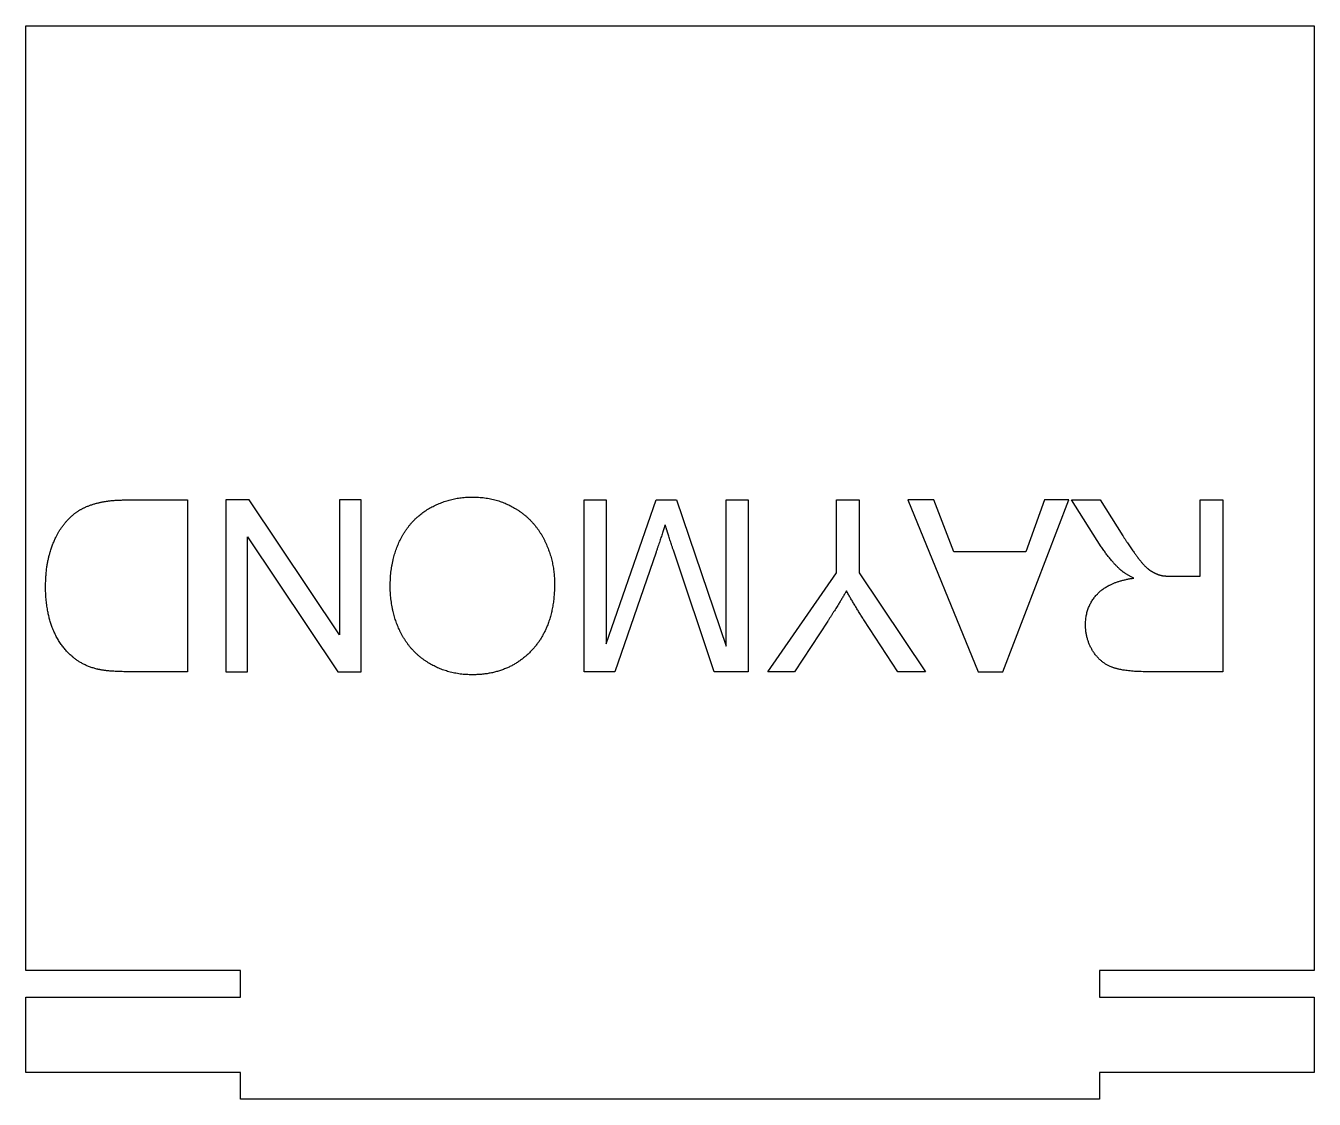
# Model space of a CAD drawing. Header units: millimetres. Extents: x -60 to 0, y -50 to 0.
import ezdxf

# ---------------------------------------------------------------- set-up
doc = ezdxf.new("R2010")
doc.units = ezdxf.units.MM
doc.layers.get('0').update_dxf_attribs({"linetype": 'CONTINUOUS'})

msp = doc.modelspace()

# ---------------------------------------------------------------- linework, layer by layer
for p, q in [((-55.35, -22.087), (-52.463, -22.087)), ((-52.463, -22.087), (-52.463, -30.087)), ((-33.991, -30.087), (-33.991, -22.087)), ((-33.991, -22.087), (-32.97, -22.087)), ((-32.97, -22.087), (-32.97, -28.783)), ((-32.97, -28.783), (-30.646, -22.087)), ((-30.646, -22.087), (-29.691, -22.087)), ((-29.691, -22.087), (-27.377, -28.897)), ((-27.377, -28.897), (-27.377, -22.087)), ((-27.377, -22.087), (-26.357, -22.087)), ((-26.357, -22.087), (-26.357, -30.087)), ((-22.247, -25.476), (-22.247, -22.087)), ((-22.247, -22.087), (-21.189, -22.087)), ((-21.189, -22.087), (-21.189, -25.476)), ((-9.915, -24.264), (-11.306, -22.087)), ((-11.306, -22.087), (-9.975, -22.087)), ((-9.975, -22.087), (-8.916, -23.751)), ((-5.314, -25.64), (-5.314, -22.087)), ((-5.314, -22.087), (-4.256, -22.087)), ((-4.256, -22.087), (-4.256, -30.087)), ((-30.651, -24.521), (-32.567, -30.087)), ((-27.95, -30.087), (-29.844, -24.423)), ((-25.44, -30.087), (-22.247, -25.476)), ((-21.189, -25.476), (-18.106, -30.087)), ((-6.542, -25.64), (-5.314, -25.64)), ((-22.657, -27.735), (-24.206, -30.087)), ((-19.393, -30.087), (-20.97, -27.675)), ((-52.463, -30.087), (-55.219, -30.087)), ((-32.567, -30.087), (-33.991, -30.087)), ((-26.357, -30.087), (-27.95, -30.087)), ((-24.206, -30.087), (-25.44, -30.087)), ((-18.106, -30.087), (-19.393, -30.087)), ((-4.256, -30.087), (-7.803, -30.087))]:
    msp.add_line(p, q)
for points in [[(-50, -44), (-60, -44), (-60, 0), (0, 0), (0, -44), (-10, -44), (-10, -45.25), (0, -45.25), (0, -48.75), (-10, -48.75), (-10, -50), (-50, -50), (-50, -48.75), (-60, -48.75), (-60, -45.25), (-50, -45.25)], [(-45.396, -28.373), (-49.598, -22.087), (-50.684, -22.087), (-50.684, -30.087), (-49.669, -30.087), (-49.669, -23.806), (-45.467, -30.087), (-44.381, -30.087), (-44.381, -22.087), (-45.396, -22.087)], [(-13.434, -24.51), (-16.779, -24.51), (-17.713, -22.087), (-18.919, -22.087), (-15.644, -30.087), (-14.504, -30.087), (-11.432, -22.087), (-12.556, -22.087)]]:
    msp.add_lwpolyline(points, close=True)
for points in [[(-56.635, -22.223), (-56.076, -22.087), (-55.35, -22.087)], [(-41.145, -22.444), (-40.245, -21.951), (-39.202, -21.951)], [(-39.202, -21.951), (-38.073, -21.951), (-37.183, -22.496)], [(-58.318, -23.35), (-57.985, -22.889), (-57.59, -22.625)], [(-57.59, -22.625), (-57.194, -22.36), (-56.635, -22.223)], [(-42.537, -23.899), (-42.046, -22.938), (-41.145, -22.444)], [(-37.183, -22.496), (-36.294, -23.042), (-35.835, -23.986)], [(-58.864, -24.515), (-58.651, -23.811), (-58.318, -23.35)], [(-30.226, -23.238), (-30.362, -23.675), (-30.651, -24.521)], [(-29.844, -24.423), (-30.106, -23.631), (-30.226, -23.238)], [(-43.028, -26.076), (-43.028, -24.859), (-42.537, -23.899)], [(-35.835, -23.986), (-35.377, -24.93), (-35.377, -25.983)], [(-8.916, -23.751), (-8.452, -24.472), (-8.152, -24.854)], [(-59.077, -26.131), (-59.077, -25.219), (-58.864, -24.515)], [(-9.036, -25.328), (-9.5, -24.903), (-9.915, -24.264)], [(-8.152, -24.854), (-7.852, -25.236), (-7.614, -25.388)], [(-10.1, -26.469), (-9.549, -25.885), (-8.397, -25.727)], [(-8.397, -25.727), (-8.818, -25.525), (-9.036, -25.328)], [(-7.614, -25.388), (-7.377, -25.541), (-7.131, -25.601)], [(-7.131, -25.601), (-6.951, -25.64), (-6.542, -25.64)], [(-58.763, -28.032), (-59.077, -27.2), (-59.077, -26.131)], [(-42.561, -28.223), (-43.028, -27.277), (-43.028, -26.076)], [(-35.377, -25.983), (-35.377, -27.975), (-36.447, -29.102)], [(-21.784, -26.322), (-22.144, -26.949), (-22.657, -27.735)], [(-20.97, -27.675), (-21.407, -26.998), (-21.784, -26.322)], [(-10.651, -27.904), (-10.651, -27.053), (-10.1, -26.469)], [(-57.816, -29.399), (-58.449, -28.865), (-58.763, -28.032)], [(-10.318, -29.11), (-10.651, -28.564), (-10.651, -27.904)], [(-41.205, -29.7), (-42.095, -29.17), (-42.561, -28.223)], [(-56.643, -29.972), (-57.331, -29.814), (-57.816, -29.399)], [(-36.447, -29.102), (-37.516, -30.229), (-39.208, -30.229)], [(-9.429, -29.871), (-9.985, -29.656), (-10.318, -29.11)], [(-55.219, -30.087), (-56.152, -30.087), (-56.643, -29.972)], [(-39.208, -30.229), (-40.316, -30.229), (-41.205, -29.7)], [(-7.803, -30.087), (-8.872, -30.087), (-9.429, -29.871)]]:
    msp.add_open_spline(points, degree=2)

doc.saveas('drawing.dxf')
